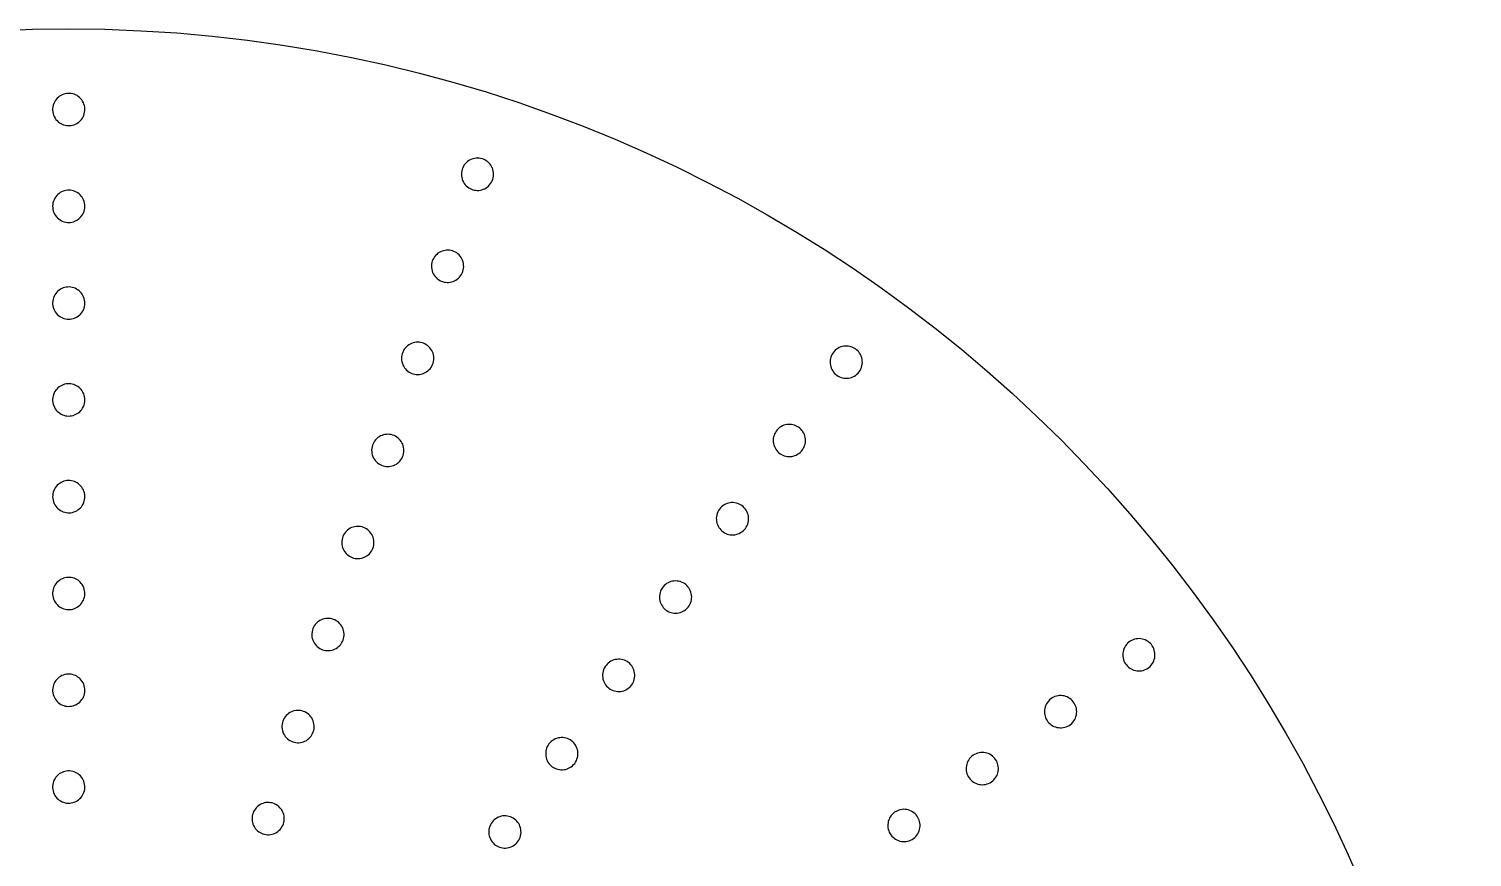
# Model space of a CAD drawing. Header units: millimetres. Extents: x 2952.7 to 2961.4, y 1627.7 to 1636.4.
# Drawn here: x 2956.922 to 2961.396, y 1633.835 to 1636.402 of the extents above; entities that cross this region are included whole.
import ezdxf

# ---------------------------------------------------------------- set-up
doc = ezdxf.new("R2010")
doc.units = ezdxf.units.MM

msp = doc.modelspace()

# ---------------------------------------------------------------- linework, layer by layer
msp.add_circle((2957.0456, 1632.0519, 0.4), 4.35)
for points, knots in [([(2957.091, 1636.1729, 0.4691), (2957.0937, 1636.167, 0.4709), (2957.0953, 1636.1606, 0.4728), (2957.0959, 1636.1472, 0.4768), (2957.0947, 1636.1402, 0.4788), (2957.0899, 1636.1277, 0.4825), (2957.0863, 1636.1221, 0.4842), (2957.0775, 1636.1128, 0.4869), (2957.0723, 1636.1091, 0.488), (2957.0608, 1636.1038, 0.4896), (2957.0547, 1636.1023, 0.49), (2957.0421, 1636.1016, 0.4903), (2957.0357, 1636.1025, 0.49), (2957.0235, 1636.1065, 0.4888), (2957.0178, 1636.1098, 0.4878), (2957.0078, 1636.1185, 0.4853), (2957.0036, 1636.1239, 0.4836), (2956.9976, 1636.1362, 0.48), (2956.9959, 1636.1429, 0.478), (2956.9954, 1636.1567, 0.4739), (2956.9965, 1636.1636, 0.4719), (2957.0015, 1636.1764, 0.4681), (2957.0052, 1636.1822, 0.4664), (2957.0145, 1636.1915, 0.4637), (2957.0197, 1636.1951, 0.4626), (2957.0313, 1636.2002, 0.4611), (2957.0374, 1636.2016, 0.4607), (2957.0501, 1636.2021, 0.4606), (2957.0564, 1636.2011, 0.4608), (2957.0686, 1636.1968, 0.4621), (2957.0742, 1636.1934, 0.4631), (2957.0841, 1636.1845, 0.4657), (2957.0881, 1636.179, 0.4673), (2957.091, 1636.1729, 0.4691)], [-0.322125, -0.322125, -0.322125, -0.322125, -0.3017395, -0.3017395, -0.2801007, -0.2801007, -0.2599377, -0.2599377, -0.2406359, -0.2406359, -0.2217534, -0.2217534, -0.2026325, -0.2026325, -0.1829241, -0.1829241, -0.1620892, -0.1620892, -0.1405279, -0.1405279, -0.1189033, -0.1189033, -0.0979184, -0.0979184, -0.0786438, -0.0786438, -0.0597544, -0.0597544, -0.0406008, -0.0406008, -0.0208521, -0.0208521, 0, 0, 0, 0]), ([(2958.3584, 1635.9712, 0.4656), (2958.3585, 1635.971, 0.4656), (2958.3586, 1635.9709, 0.4656), (2958.3613, 1635.9644, 0.4672), (2958.3626, 1635.9576, 0.469), (2958.3625, 1635.9439, 0.4729), (2958.361, 1635.9371, 0.4749), (2958.3555, 1635.9247, 0.4789), (2958.3516, 1635.9192, 0.4808), (2958.342, 1635.9103, 0.4842), (2958.3365, 1635.9068, 0.4857), (2958.3246, 1635.9023, 0.4881), (2958.3183, 1635.9011, 0.4889), (2958.3057, 1635.9013, 0.4901), (2958.2995, 1635.9025, 0.4903), (2958.2878, 1635.9073, 0.49), (2958.2824, 1635.9109, 0.4895), (2958.273, 1635.9199, 0.4878), (2958.2692, 1635.9254, 0.4866), (2958.2639, 1635.9378, 0.4836), (2958.2626, 1635.9445, 0.4818), (2958.2626, 1635.9582, 0.478), (2958.2641, 1635.9651, 0.4759), (2958.2696, 1635.9775, 0.4719), (2958.2734, 1635.983, 0.47), (2958.283, 1635.992, 0.4666), (2958.2885, 1635.9955, 0.4651), (2958.3004, 1636.0001, 0.4628), (2958.3066, 1636.0013, 0.4619), (2958.3192, 1636.0012, 0.4607), (2958.3254, 1635.9999, 0.4605), (2958.3372, 1635.9952, 0.4608), (2958.3426, 1635.9917, 0.4613), (2958.352, 1635.9827, 0.4629), (2958.3558, 1635.9772, 0.4641), (2958.3584, 1635.9712, 0.4656)], [-0.3219692, -0.3219692, -0.3219692, -0.3219692, -0.3214601, -0.3214601, -0.3003825, -0.3003825, -0.2787183, -0.2787183, -0.2579651, -0.2579651, -0.2381353, -0.2381353, -0.2190598, -0.2190598, -0.2001899, -0.2001899, -0.1809148, -0.1809148, -0.160742, -0.160742, -0.1396498, -0.1396498, -0.1179814, -0.1179814, -0.0972252, -0.0972252, -0.0773856, -0.0773856, -0.058296, -0.058296, -0.0394181, -0.0394181, -0.0201422, -0.0201422, 0, 0, 0, 0]), ([(2957.081, 1635.8872, 0.5517), (2957.0855, 1635.8827, 0.5529), (2957.089, 1635.8775, 0.5544), (2957.0943, 1635.8654, 0.5578), (2957.0956, 1635.8585, 0.5597), (2957.0956, 1635.8448, 0.5635), (2957.0941, 1635.8379, 0.5654), (2957.0887, 1635.8257, 0.5688), (2957.0849, 1635.8203, 0.5703), (2957.0757, 1635.8114, 0.5728), (2957.0703, 1635.8079, 0.5737), (2957.0586, 1635.8032, 0.5751), (2957.0524, 1635.8019, 0.5754), (2957.0396, 1635.8018, 0.5754), (2957.0333, 1635.803, 0.5751), (2957.0212, 1635.8077, 0.5738), (2957.0156, 1635.8114, 0.5728), (2957.006, 1635.8206, 0.5702), (2957.0022, 1635.8262, 0.5687), (2956.9969, 1635.8387, 0.5652), (2956.9955, 1635.8455, 0.5633), (2956.9957, 1635.8593, 0.5594), (2956.9972, 1635.8661, 0.5575), (2957.0028, 1635.8785, 0.5541), (2957.0068, 1635.8841, 0.5525), (2957.0164, 1635.893, 0.5501), (2957.0219, 1635.8963, 0.5491), (2957.0337, 1635.9008, 0.5479), (2957.0399, 1635.902, 0.5476), (2957.0527, 1635.9018, 0.5476), (2957.059, 1635.9005, 0.548), (2957.071, 1635.8955, 0.5494), (2957.0764, 1635.8918, 0.5504), (2957.081, 1635.8872, 0.5517)], [-0.3211808, -0.3211808, -0.3211808, -0.3211808, -0.3018297, -0.3018297, -0.2804129, -0.2804129, -0.2589942, -0.2589942, -0.2390024, -0.2390024, -0.2197464, -0.2197464, -0.200796, -0.200796, -0.1815573, -0.1815573, -0.1615583, -0.1615583, -0.1409227, -0.1409227, -0.1194928, -0.1194928, -0.0980907, -0.0980907, -0.077312, -0.077312, -0.0580826, -0.0580826, -0.0391259, -0.0391259, -0.0198536, -0.0198536, 0, 0, 0, 0]), ([(2958.2587, 1635.6974, 0.5498), (2958.2587, 1635.6974, 0.5498), (2958.2587, 1635.6974, 0.5498), (2958.2629, 1635.6922, 0.5508), (2958.266, 1635.6862, 0.5521), (2958.2698, 1635.6733, 0.5552), (2958.2703, 1635.6664, 0.557), (2958.2686, 1635.6528, 0.5608), (2958.2663, 1635.6461, 0.5627), (2958.2594, 1635.6346, 0.5664), (2958.2549, 1635.6296, 0.5681), (2958.2445, 1635.6219, 0.571), (2958.2386, 1635.6191, 0.5723), (2958.2263, 1635.6159, 0.5742), (2958.22, 1635.6155, 0.5748), (2958.2074, 1635.6171, 0.5755), (2958.2014, 1635.619, 0.5755), (2958.1901, 1635.6252, 0.5748), (2958.1851, 1635.6294, 0.5742), (2958.1769, 1635.6395, 0.5722), (2958.1737, 1635.6455, 0.5709), (2958.17, 1635.6585, 0.5677), (2958.1694, 1635.6654, 0.566), (2958.1711, 1635.679, 0.5622), (2958.1734, 1635.6856, 0.5603), (2958.1804, 1635.6972, 0.5566), (2958.1848, 1635.7022, 0.5549), (2958.1953, 1635.7099, 0.552), (2958.2011, 1635.7127, 0.5507), (2958.2134, 1635.7159, 0.5488), (2958.2198, 1635.7163, 0.5482), (2958.2323, 1635.7147, 0.5475), (2958.2384, 1635.7128, 0.5475), (2958.2496, 1635.7066, 0.5482), (2958.2546, 1635.7024, 0.5489), (2958.2587, 1635.6974, 0.5498)], [-0.3210583, -0.3210583, -0.3210583, -0.3210583, -0.3210233, -0.3210233, -0.300652, -0.300652, -0.279494, -0.279494, -0.2579798, -0.2579798, -0.2375929, -0.2375929, -0.2180289, -0.2180289, -0.1990171, -0.1990171, -0.1800074, -0.1800074, -0.1605308, -0.1605308, -0.1401389, -0.1401389, -0.1189636, -0.1189636, -0.09745, -0.09745, -0.0770648, -0.0770648, -0.0574978, -0.0574978, -0.0384788, -0.0384788, -0.0194639, -0.0194639, 0, 0, 0, 0]), ([(2957.0741, 1635.593, 0.6315), (2957.0792, 1635.5895, 0.6324), (2957.0835, 1635.5851, 0.6335), (2957.0908, 1635.5744, 0.6363), (2957.0934, 1635.568, 0.6379), (2957.096, 1635.5546, 0.6414), (2957.0959, 1635.5476, 0.6432), (2957.0929, 1635.5343, 0.6467), (2957.0901, 1635.528, 0.6483), (2957.0823, 1635.5173, 0.6511), (2957.0775, 1635.5129, 0.6522), (2957.0667, 1635.5061, 0.6539), (2957.0608, 1635.5038, 0.6545), (2957.0482, 1635.5015, 0.6551), (2957.0418, 1635.5016, 0.6551), (2957.0292, 1635.5042, 0.6544), (2957.0231, 1635.5067, 0.6538), (2957.0122, 1635.5141, 0.6519), (2957.0075, 1635.5188, 0.6507), (2957.0001, 1635.5301, 0.6477), (2956.9976, 1635.5365, 0.6461), (2956.9952, 1635.55, 0.6426), (2956.9954, 1635.5569, 0.6408), (2956.9986, 1635.5702, 0.6373), (2957.0015, 1635.5765, 0.6357), (2957.0095, 1635.587, 0.633), (2957.0143, 1635.5914, 0.6319), (2957.0252, 1635.598, 0.6302), (2957.0312, 1635.6002, 0.6296), (2957.0438, 1635.6022, 0.6291), (2957.0502, 1635.6021, 0.6291), (2957.0628, 1635.5993, 0.6298), (2957.0688, 1635.5967, 0.6305), (2957.0741, 1635.593, 0.6315)], [-0.3203158, -0.3203158, -0.3203158, -0.3203158, -0.3016884, -0.3016884, -0.2806547, -0.2806547, -0.2593468, -0.2593468, -0.2383398, -0.2383398, -0.2187778, -0.2187778, -0.199683, -0.199683, -0.1805726, -0.1805726, -0.1609528, -0.1609528, -0.1407368, -0.1407368, -0.119671, -0.119671, -0.0983661, -0.0983661, -0.0773955, -0.0773955, -0.0578569, -0.0578569, -0.0387676, -0.0387676, -0.0196436, -0.0196436, 0, 0, 0, 0]), ([(2958.1616, 1635.4168, 0.6304), (2958.1664, 1635.4123, 0.6312), (2958.1702, 1635.4069, 0.6322), (2958.1756, 1635.3948, 0.6347), (2958.1771, 1635.3881, 0.6363), (2958.1773, 1635.3744, 0.6396), (2958.176, 1635.3676, 0.6414), (2958.1707, 1635.3552, 0.6449), (2958.167, 1635.3496, 0.6465), (2958.1576, 1635.3404, 0.6496), (2958.1522, 1635.3368, 0.6509), (2958.1403, 1635.3319, 0.653), (2958.134, 1635.3306, 0.6539), (2958.1213, 1635.3305, 0.6549), (2958.115, 1635.3317, 0.6551), (2958.1031, 1635.3363, 0.6549), (2958.0976, 1635.3398, 0.6545), (2958.0881, 1635.3487, 0.6531), (2958.0842, 1635.3542, 0.652), (2958.0787, 1635.3664, 0.6495), (2958.0773, 1635.3731, 0.6479), (2958.0771, 1635.3867, 0.6446), (2958.0784, 1635.3936, 0.6428), (2958.0836, 1635.406, 0.6393), (2958.0874, 1635.4116, 0.6376), (2958.0968, 1635.4208, 0.6346), (2958.1022, 1635.4244, 0.6333), (2958.1141, 1635.4292, 0.6312), (2958.1204, 1635.4305, 0.6303), (2958.1331, 1635.4306, 0.6293), (2958.1394, 1635.4295, 0.6291), (2958.1514, 1635.4248, 0.6293), (2958.1569, 1635.4213, 0.6297), (2958.1616, 1635.4168, 0.6304)], [-0.3202443, -0.3202443, -0.3202443, -0.3202443, -0.3003906, -0.3003906, -0.2795952, -0.2795952, -0.2583185, -0.2583185, -0.2377953, -0.2377953, -0.2179789, -0.2179789, -0.1987658, -0.1987658, -0.1797376, -0.1797376, -0.1603535, -0.1603535, -0.1402544, -0.1402544, -0.1194427, -0.1194427, -0.0981608, -0.0981608, -0.0776386, -0.0776386, -0.0578221, -0.0578221, -0.0386059, -0.0386059, -0.0195738, -0.0195738, 0, 0, 0, 0]), ([(2959.5017, 1635.3881, 0.4627), (2959.5018, 1635.3877, 0.4628), (2959.502, 1635.3873, 0.4629), (2959.5046, 1635.3806, 0.464), (2959.5057, 1635.374, 0.4654), (2959.5053, 1635.3606, 0.4687), (2959.5037, 1635.3539, 0.4706), (2959.498, 1635.3416, 0.4745), (2959.4939, 1635.3361, 0.4765), (2959.4839, 1635.3272, 0.4804), (2959.4782, 1635.3238, 0.4822), (2959.4659, 1635.3195, 0.4854), (2959.4595, 1635.3186, 0.4867), (2959.4469, 1635.3192, 0.4888), (2959.4407, 1635.3207, 0.4895), (2959.4292, 1635.3259, 0.4902), (2959.4239, 1635.3296, 0.4903), (2959.4151, 1635.3388, 0.4896), (2959.4115, 1635.3442, 0.4889), (2959.4067, 1635.3564, 0.4869), (2959.4054, 1635.363, 0.4855), (2959.4056, 1635.3764, 0.4822), (2959.4071, 1635.3831, 0.4804), (2959.4127, 1635.3955, 0.4764), (2959.4167, 1635.4011, 0.4744), (2959.4266, 1635.4101, 0.4705), (2959.4323, 1635.4136, 0.4687), (2959.4445, 1635.418, 0.4655), (2959.4509, 1635.419, 0.4642), (2959.4636, 1635.4186, 0.4621), (2959.4698, 1635.4172, 0.4613), (2959.4814, 1635.4121, 0.4605), (2959.4866, 1635.4085, 0.4605), (2959.4956, 1635.3994, 0.4611), (2959.4992, 1635.394, 0.4618), (2959.5017, 1635.3881, 0.4627)], [-0.3217993, -0.3217993, -0.3217993, -0.3217993, -0.3204443, -0.3204443, -0.3000596, -0.3000596, -0.2789744, -0.2789744, -0.2577532, -0.2577532, -0.2372423, -0.2372423, -0.2176634, -0.2176634, -0.1987225, -0.1987225, -0.1796179, -0.1796179, -0.1602494, -0.1602494, -0.1398751, -0.1398751, -0.1187934, -0.1187934, -0.0975614, -0.0975614, -0.0770267, -0.0770267, -0.057418, -0.057418, -0.0384553, -0.0384553, -0.019341, -0.019341, 0, 0, 0, 0]), ([(2957.0701, 1635.2955, 0.7063), (2957.0755, 1635.2925, 0.707), (2957.0802, 1635.2885, 0.708), (2957.0885, 1635.2785, 0.7104), (2957.0917, 1635.2725, 0.7118), (2957.0955, 1635.2594, 0.7149), (2957.0961, 1635.2525, 0.7166), (2957.0944, 1635.2389, 0.7198), (2957.0922, 1635.2324, 0.7213), (2957.0854, 1635.221, 0.7241), (2957.0811, 1635.2161, 0.7252), (2957.0709, 1635.2083, 0.7271), (2957.0651, 1635.2054, 0.7278), (2957.0528, 1635.202, 0.7286), (2957.0464, 1635.2015, 0.7287), (2957.0336, 1635.2029, 0.7284), (2957.0274, 1635.2049, 0.7279), (2957.0159, 1635.2111, 0.7264), (2957.0108, 1635.2154, 0.7254), (2957.0024, 1635.2258, 0.7229), (2956.9993, 1635.2319, 0.7215), (2956.9956, 1635.245, 0.7183), (2956.9951, 1635.252, 0.7167), (2956.997, 1635.2655, 0.7135), (2956.9993, 1635.272, 0.7119), (2957.0062, 1635.2833, 0.7092), (2957.0106, 1635.2882, 0.7081), (2957.0209, 1635.2958, 0.7062), (2957.0267, 1635.2986, 0.7056), (2957.0391, 1635.3019, 0.7048), (2957.0455, 1635.3023, 0.7047), (2957.0582, 1635.3007, 0.7051), (2957.0645, 1635.2986, 0.7056), (2957.0701, 1635.2955, 0.7063)], [-0.3195061, -0.3195061, -0.3195061, -0.3195061, -0.300838, -0.300838, -0.280069, -0.280069, -0.2589699, -0.2589699, -0.2380132, -0.2380132, -0.2183004, -0.2183004, -0.1990626, -0.1990626, -0.1799201, -0.1799201, -0.1604329, -0.1604329, -0.1404117, -0.1404117, -0.1196146, -0.1196146, -0.0985109, -0.0985109, -0.0775765, -0.0775765, -0.0578823, -0.0578823, -0.0386524, -0.0386524, -0.0195036, -0.0195036, 0, 0, 0, 0]), ([(2959.3211, 1635.1535, 0.5485), (2959.3211, 1635.1534, 0.5485), (2959.3212, 1635.1533, 0.5485), (2959.3248, 1635.1477, 0.5492), (2959.3272, 1635.1416, 0.5502), (2959.3296, 1635.1285, 0.5527), (2959.3294, 1635.1216, 0.5543), (2959.3265, 1635.1084, 0.5577), (2959.3236, 1635.1022, 0.5596), (2959.3157, 1635.0913, 0.5634), (2959.3107, 1635.0867, 0.5652), (2959.2993, 1635.0799, 0.5686), (2959.2932, 1635.0777, 0.5701), (2959.2805, 1635.0758, 0.5726), (2959.2741, 1635.076, 0.5736), (2959.2618, 1635.0789, 0.575), (2959.256, 1635.0814, 0.5754), (2959.2454, 1635.0887, 0.5754), (2959.2409, 1635.0934, 0.5751), (2959.2338, 1635.1043, 0.5738), (2959.2313, 1635.1104, 0.5729), (2959.2288, 1635.1235, 0.5703), (2959.2289, 1635.1303, 0.5688), (2959.2318, 1635.1436, 0.5653), (2959.2347, 1635.1499, 0.5634), (2959.2425, 1635.1608, 0.5597), (2959.2475, 1635.1654, 0.5578), (2959.2588, 1635.1722, 0.5545), (2959.265, 1635.1745, 0.5529), (2959.2777, 1635.1765, 0.5504), (2959.284, 1635.1763, 0.5494), (2959.2965, 1635.1735, 0.548), (2959.3024, 1635.1709, 0.5476), (2959.313, 1635.1635, 0.5476), (2959.3176, 1635.1589, 0.5479), (2959.3211, 1635.1535, 0.5485)], [-0.3209835, -0.3209835, -0.3209835, -0.3209835, -0.3207457, -0.3207457, -0.3008386, -0.3008386, -0.2800921, -0.2800921, -0.2589548, -0.2589548, -0.2381633, -0.2381633, -0.2181591, -0.2181591, -0.1989084, -0.1989084, -0.1799839, -0.1799839, -0.1605747, -0.1605747, -0.1406607, -0.1406607, -0.1199052, -0.1199052, -0.0987654, -0.0987654, -0.0779674, -0.0779674, -0.0579512, -0.0579512, -0.0386867, -0.0386867, -0.0194, -0.0194, 0, 0, 0, 0]), ([(2958.0664, 1635.1337, 0.7056), (2958.0714, 1635.1296, 0.7062), (2958.0755, 1635.1245, 0.707), (2958.0817, 1635.1129, 0.7092), (2958.0837, 1635.1064, 0.7105), (2958.0849, 1635.0929, 0.7135), (2958.0841, 1635.086, 0.7151), (2958.0798, 1635.0732, 0.7183), (2958.0765, 1635.0674, 0.7199), (2958.0678, 1635.0575, 0.7228), (2958.0626, 1635.0534, 0.7241), (2958.0511, 1635.0477, 0.7263), (2958.0449, 1635.0459, 0.7271), (2958.0322, 1635.0449, 0.7283), (2958.0258, 1635.0456, 0.7286), (2958.0135, 1635.0494, 0.7286), (2958.0078, 1635.0525, 0.7284), (2957.9977, 1635.0608, 0.7272), (2957.9934, 1635.0659, 0.7264), (2957.9872, 1635.0777, 0.7241), (2957.9852, 1635.0843, 0.7228), (2957.9841, 1635.0978, 0.7198), (2957.9849, 1635.1046, 0.7182), (2957.9892, 1635.1174, 0.715), (2957.9925, 1635.1233, 0.7134), (2958.0012, 1635.1331, 0.7106), (2958.0064, 1635.1372, 0.7093), (2958.018, 1635.1429, 0.7071), (2958.0242, 1635.1446, 0.7063), (2958.0369, 1635.1456, 0.7051), (2958.0433, 1635.1449, 0.7048), (2958.0556, 1635.141, 0.7048), (2958.0614, 1635.1379, 0.7051), (2958.0664, 1635.1337, 0.7056)], [-0.3194625, -0.3194625, -0.3194625, -0.3194625, -0.2999569, -0.2999569, -0.2793881, -0.2793881, -0.2583472, -0.2583472, -0.2378625, -0.2378625, -0.2179549, -0.2179549, -0.1986047, -0.1986047, -0.1794925, -0.1794925, -0.1600825, -0.1600825, -0.1400928, -0.1400928, -0.1195058, -0.1195058, -0.0984572, -0.0984572, -0.0779748, -0.0779748, -0.0580705, -0.0580705, -0.0387209, -0.0387209, -0.0196061, -0.0196061, 0, 0, 0, 0]), ([(2957.0679, 1634.9967, 0.7753), (2957.0734, 1634.9939, 0.7759), (2957.0783, 1634.9902, 0.7767), (2957.0871, 1634.9807, 0.7788), (2957.0905, 1634.9748, 0.78), (2957.095, 1634.962, 0.7828), (2957.096, 1634.9552, 0.7843), (2957.095, 1634.9416, 0.7872), (2957.0932, 1634.935, 0.7887), (2957.0871, 1634.9232, 0.7913), (2957.083, 1634.918, 0.7924), (2957.0732, 1634.9097, 0.7942), (2957.0675, 1634.9065, 0.7949), (2957.0554, 1634.9024, 0.7958), (2957.049, 1634.9016, 0.7959), (2957.0361, 1634.9024, 0.7958), (2957.0298, 1634.904, 0.7954), (2957.018, 1634.9097, 0.7942), (2957.0127, 1634.9137, 0.7933), (2957.0038, 1634.9236, 0.7912), (2957.0004, 1634.9295, 0.7899), (2956.9961, 1634.9424, 0.7871), (2956.9952, 1634.9492, 0.7856), (2956.9964, 1634.9628, 0.7827), (2956.9983, 1634.9694, 0.7812), (2957.0045, 1634.9811, 0.7787), (2957.0087, 1634.9862, 0.7776), (2957.0186, 1634.9944, 0.7758), (2957.0243, 1634.9976, 0.7751), (2957.0365, 1635.0015, 0.7743), (2957.0429, 1635.0022, 0.7741), (2957.0558, 1635.0013, 0.7743), (2957.0621, 1634.9995, 0.7747), (2957.0679, 1634.9967, 0.7753)], [-0.318761, -0.318761, -0.318761, -0.318761, -0.3001687, -0.3001687, -0.2795811, -0.2795811, -0.2586825, -0.2586825, -0.2378469, -0.2378469, -0.2180761, -0.2180761, -0.1987326, -0.1987326, -0.1795192, -0.1795192, -0.1600631, -0.1600631, -0.1401143, -0.1401143, -0.1195011, -0.1195011, -0.0985953, -0.0985953, -0.0777761, -0.0777761, -0.0580212, -0.0580212, -0.0386859, -0.0386859, -0.0194689, -0.0194689, 0, 0, 0, 0]), ([(2959.1424, 1634.914, 0.6296), (2959.1425, 1634.914, 0.6296), (2959.1425, 1634.9139, 0.6296), (2959.1465, 1634.9087, 0.6301), (2959.1494, 1634.9028, 0.6309), (2959.1529, 1634.8901, 0.6331), (2959.1533, 1634.8834, 0.6344), (2959.1515, 1634.87, 0.6375), (2959.1492, 1634.8635, 0.6392), (2959.1423, 1634.852, 0.6426), (2959.1377, 1634.847, 0.6444), (2959.127, 1634.8392, 0.6476), (2959.121, 1634.8364, 0.6491), (2959.1085, 1634.8333, 0.6517), (2959.102, 1634.833, 0.6527), (2959.0894, 1634.8349, 0.6543), (2959.0834, 1634.8369, 0.6548), (2959.0723, 1634.8433, 0.6551), (2959.0674, 1634.8476, 0.655), (2959.0594, 1634.8579, 0.654), (2959.0565, 1634.8637, 0.6532), (2959.0529, 1634.8765, 0.6511), (2959.0524, 1634.8832, 0.6498), (2959.0541, 1634.8966, 0.6467), (2959.0564, 1634.9031, 0.645), (2959.0632, 1634.9147, 0.6415), (2959.0678, 1634.9197, 0.6398), (2959.0784, 1634.9276, 0.6365), (2959.0844, 1634.9304, 0.635), (2959.097, 1634.9335, 0.6325), (2959.1034, 1634.9338, 0.6314), (2959.1162, 1634.9321, 0.6299), (2959.1223, 1634.9299, 0.6294), (2959.1335, 1634.9235, 0.629), (2959.1385, 1634.9191, 0.6292), (2959.1424, 1634.914, 0.6296)], [-0.3201967, -0.3201967, -0.3201967, -0.3201967, -0.3199899, -0.3199899, -0.3004014, -0.3004014, -0.2799152, -0.2799152, -0.2589917, -0.2589917, -0.2382413, -0.2382413, -0.2181223, -0.2181223, -0.1987019, -0.1987019, -0.1796688, -0.1796688, -0.1602115, -0.1602115, -0.1406162, -0.1406162, -0.120124, -0.120124, -0.0991986, -0.0991986, -0.0784413, -0.0784413, -0.0583114, -0.0583114, -0.0388793, -0.0388793, -0.0194455, -0.0194455, 0, 0, 0, 0]), ([(2957.9723, 1634.8495, 0.7748), (2957.9774, 1634.8456, 0.7753), (2957.9817, 1634.8407, 0.776), (2957.9883, 1634.8293, 0.7779), (2957.9905, 1634.8229, 0.7791), (2957.9922, 1634.8095, 0.7817), (2957.9917, 1634.8026, 0.7832), (2957.988, 1634.7897, 0.7861), (2957.9849, 1634.7838, 0.7875), (2957.9766, 1634.7735, 0.7902), (2957.9716, 1634.7693, 0.7914), (2957.9602, 1634.763, 0.7935), (2957.954, 1634.761, 0.7943), (2957.9413, 1634.7595, 0.7955), (2957.9349, 1634.76, 0.7958), (2957.9224, 1634.7634, 0.7959), (2957.9166, 1634.7663, 0.7957), (2957.9061, 1634.7742, 0.7948), (2957.9017, 1634.7793, 0.794), (2957.8951, 1634.7908, 0.7921), (2957.8929, 1634.7972, 0.7909), (2957.8913, 1634.8107, 0.7882), (2957.8919, 1634.8175, 0.7868), (2957.8957, 1634.8304, 0.7839), (2957.8988, 1634.8364, 0.7824), (2957.9071, 1634.8466, 0.7798), (2957.9122, 1634.8508, 0.7786), (2957.9236, 1634.857, 0.7765), (2957.9298, 1634.8589, 0.7757), (2957.9425, 1634.8603, 0.7746), (2957.9489, 1634.8598, 0.7742), (2957.9614, 1634.8564, 0.7741), (2957.9672, 1634.8535, 0.7743), (2957.9723, 1634.8495, 0.7748)], [-0.3187321, -0.3187321, -0.3187321, -0.3187321, -0.2993272, -0.2993272, -0.2788995, -0.2788995, -0.2580572, -0.2580572, -0.2376768, -0.2376768, -0.2177614, -0.2177614, -0.1983268, -0.1983268, -0.1791252, -0.1791252, -0.1596539, -0.1596539, -0.1396932, -0.1396932, -0.1192462, -0.1192462, -0.0983949, -0.0983949, -0.0780177, -0.0780177, -0.058108, -0.058108, -0.0386768, -0.0386768, -0.0194741, -0.0194741, 0, 0, 0, 0]), ([(2957.0668, 1634.6972, 0.838), (2957.0722, 1634.6947, 0.8385), (2957.0771, 1634.6912, 0.8392), (2957.086, 1634.6822, 0.841), (2957.0897, 1634.6765, 0.8421), (2957.0946, 1634.6639, 0.8445), (2957.0958, 1634.6571, 0.8459), (2957.0954, 1634.6436, 0.8485), (2957.0938, 1634.6369, 0.8498), (2957.0882, 1634.6249, 0.8522), (2957.0843, 1634.6195, 0.8532), (2957.0748, 1634.6108, 0.8549), (2957.0692, 1634.6073, 0.8556), (2957.0572, 1634.6028, 0.8565), (2957.0508, 1634.6017, 0.8567), (2957.0379, 1634.6021, 0.8566), (2957.0315, 1634.6035, 0.8563), (2957.0195, 1634.6087, 0.8553), (2957.0141, 1634.6125, 0.8546), (2957.0049, 1634.6221, 0.8527), (2957.0012, 1634.6279, 0.8516), (2956.9965, 1634.6405, 0.8491), (2956.9954, 1634.6473, 0.8478), (2956.996, 1634.6608, 0.8451), (2956.9976, 1634.6675, 0.8438), (2957.0035, 1634.6796, 0.8415), (2957.0076, 1634.685, 0.8404), (2957.0175, 1634.6937, 0.8387), (2957.0231, 1634.697, 0.8381), (2957.0352, 1634.7012, 0.8373), (2957.0417, 1634.7021, 0.8371), (2957.0546, 1634.7015, 0.8372), (2957.0609, 1634.6999, 0.8375), (2957.0668, 1634.6972, 0.838)], [-0.31808, -0.31808, -0.31808, -0.31808, -0.3001281, -0.3001281, -0.2796777, -0.2796777, -0.2589597, -0.2589597, -0.2382613, -0.2382613, -0.2184715, -0.2184715, -0.1990458, -0.1990458, -0.1797556, -0.1797556, -0.1602955, -0.1602955, -0.1404469, -0.1404469, -0.1199755, -0.1199755, -0.0992505, -0.0992505, -0.0785636, -0.0785636, -0.0581825, -0.0581825, -0.038772, -0.038772, -0.0194792, -0.0194792, 0, 0, 0, 0]), ([(2958.9648, 1634.6729, 0.7051), (2958.9689, 1634.668, 0.7055), (2958.972, 1634.6624, 0.7061), (2958.9761, 1634.6501, 0.7079), (2958.9769, 1634.6434, 0.7091), (2958.9759, 1634.63, 0.7118), (2958.9739, 1634.6234, 0.7134), (2958.9676, 1634.6115, 0.7166), (2958.9634, 1634.6063, 0.7182), (2958.9531, 1634.5979, 0.7212), (2958.9472, 1634.5947, 0.7226), (2958.9348, 1634.591, 0.7251), (2958.9283, 1634.5903, 0.7261), (2958.9156, 1634.5915, 0.7277), (2958.9094, 1634.5933, 0.7282), (2958.898, 1634.5992, 0.7287), (2958.8928, 1634.6032, 0.7286), (2958.8843, 1634.6132, 0.7279), (2958.8811, 1634.6189, 0.7272), (2958.8769, 1634.6315, 0.7254), (2958.8762, 1634.6381, 0.7242), (2958.8772, 1634.6515, 0.7215), (2958.8792, 1634.6581, 0.72), (2958.8855, 1634.67, 0.7168), (2958.8898, 1634.6753, 0.7152), (2958.9, 1634.6836, 0.7121), (2958.9059, 1634.6868, 0.7107), (2958.9184, 1634.6905, 0.7082), (2958.9248, 1634.6911, 0.7072), (2958.9377, 1634.6899, 0.7056), (2958.944, 1634.688, 0.7051), (2958.9555, 1634.682, 0.7047), (2958.9606, 1634.6779, 0.7047), (2958.9648, 1634.6729, 0.7051)], [-0.3194379, -0.3194379, -0.3194379, -0.3194379, -0.3001997, -0.3001997, -0.280078, -0.280078, -0.2591552, -0.2591552, -0.2385224, -0.2385224, -0.2183901, -0.2183901, -0.1988682, -0.1988682, -0.1797278, -0.1797278, -0.1601883, -0.1601883, -0.1404207, -0.1404207, -0.1202821, -0.1202821, -0.0993487, -0.0993487, -0.0787154, -0.0787154, -0.0585847, -0.0585847, -0.0390629, -0.0390629, -0.0195258, -0.0195258, 0, 0, 0, 0]), ([(2957.879, 1634.5647, 0.8376), (2957.8841, 1634.5608, 0.838), (2957.8885, 1634.5561, 0.8387), (2957.8953, 1634.5449, 0.8403), (2957.8976, 1634.5385, 0.8414), (2957.8995, 1634.5252, 0.8437), (2957.8991, 1634.5183, 0.845), (2957.8957, 1634.5054, 0.8477), (2957.8927, 1634.4994, 0.849), (2957.8847, 1634.4889, 0.8514), (2957.8797, 1634.4846, 0.8525), (2957.8685, 1634.4781, 0.8544), (2957.8623, 1634.476, 0.8551), (2957.8495, 1634.4742, 0.8562), (2957.8431, 1634.4746, 0.8566), (2957.8306, 1634.4777, 0.8567), (2957.8247, 1634.4805, 0.8566), (2957.8141, 1634.4882, 0.8558), (2957.8096, 1634.4932, 0.8551), (2957.8027, 1634.5046, 0.8534), (2957.8005, 1634.511, 0.8524), (2957.7986, 1634.5243, 0.85), (2957.799, 1634.5312, 0.8487), (2957.8025, 1634.5441, 0.8461), (2957.8055, 1634.5501, 0.8448), (2957.8136, 1634.5605, 0.8424), (2957.8186, 1634.5648, 0.8413), (2957.8299, 1634.5713, 0.8394), (2957.8361, 1634.5733, 0.8386), (2957.8488, 1634.575, 0.8375), (2957.8553, 1634.5746, 0.8372), (2957.8678, 1634.5714, 0.8371), (2957.8738, 1634.5686, 0.8372), (2957.879, 1634.5647, 0.8376)], [-0.3180564, -0.3180564, -0.3180564, -0.3180564, -0.2987474, -0.2987474, -0.278418, -0.278418, -0.2577463, -0.2577463, -0.2374892, -0.2374892, -0.2176015, -0.2176015, -0.1981116, -0.1981116, -0.1788266, -0.1788266, -0.1594407, -0.1594407, -0.1394795, -0.1394795, -0.1191346, -0.1191346, -0.0984552, -0.0984552, -0.0781993, -0.0781993, -0.0583151, -0.0583151, -0.0388276, -0.0388276, -0.0195421, -0.0195421, 0, 0, 0, 0]), ([(2960.4088, 1634.4809, 0.461), (2960.4112, 1634.475, 0.4615), (2960.4125, 1634.4687, 0.4622), (2960.4127, 1634.4556, 0.4645), (2960.4114, 1634.4489, 0.4659), (2960.4062, 1634.4364, 0.4693), (2960.4023, 1634.4307, 0.4713), (2960.3926, 1634.4212, 0.4752), (2960.3868, 1634.4175, 0.4773), (2960.3744, 1634.4128, 0.4811), (2960.3678, 1634.4116, 0.4828), (2960.3549, 1634.412, 0.4859), (2960.3486, 1634.4134, 0.4871), (2960.3369, 1634.4185, 0.4891), (2960.3315, 1634.4221, 0.4897), (2960.3225, 1634.4313, 0.4903), (2960.3189, 1634.4366, 0.4902), (2960.3139, 1634.4486, 0.4893), (2960.3126, 1634.455, 0.4885), (2960.3125, 1634.4682, 0.4862), (2960.3139, 1634.4748, 0.4848), (2960.319, 1634.4873, 0.4813), (2960.323, 1634.493, 0.4794), (2960.3327, 1634.5025, 0.4754), (2960.3385, 1634.5061, 0.4734), (2960.351, 1634.5109, 0.4696), (2960.3575, 1634.512, 0.4678), (2960.3705, 1634.5116, 0.4648), (2960.3767, 1634.5102, 0.4636), (2960.3885, 1634.5051, 0.4617), (2960.3938, 1634.5014, 0.461), (2960.4028, 1634.4922, 0.4605), (2960.4064, 1634.4868, 0.4606), (2960.4088, 1634.4809, 0.461)], [-0.321689, -0.321689, -0.321689, -0.321689, -0.3024044, -0.3024044, -0.2819078, -0.2819078, -0.2606294, -0.2606294, -0.239477, -0.239477, -0.2190971, -0.2190971, -0.1996377, -0.1996377, -0.1802682, -0.1802682, -0.1610219, -0.1610219, -0.1413952, -0.1413952, -0.1208633, -0.1208633, -0.0995755, -0.0995755, -0.0784326, -0.0784326, -0.0580672, -0.0580672, -0.0386121, -0.0386121, -0.0192437, -0.0192437, 0, 0, 0, 0]), ([(2958.7878, 1634.431, 0.7744), (2958.7919, 1634.4263, 0.7747), (2958.7951, 1634.4208, 0.7753), (2958.7995, 1634.4086, 0.7769), (2958.8005, 1634.4019, 0.7779), (2958.7997, 1634.3885, 0.7804), (2958.798, 1634.3819, 0.7818), (2958.792, 1634.3698, 0.7846), (2958.7879, 1634.3645, 0.7861), (2958.7778, 1634.3559, 0.7889), (2958.7721, 1634.3526, 0.7902), (2958.7597, 1634.3485, 0.7925), (2958.7532, 1634.3477, 0.7935), (2958.7404, 1634.3486, 0.795), (2958.7342, 1634.3502, 0.7955), (2958.7225, 1634.3559, 0.796), (2958.7173, 1634.3598, 0.7959), (2958.7085, 1634.3696, 0.7953), (2958.7052, 1634.3754, 0.7948), (2958.7008, 1634.3879, 0.7931), (2958.6999, 1634.3945, 0.7921), (2958.7007, 1634.408, 0.7896), (2958.7025, 1634.4146, 0.7882), (2958.7086, 1634.4266, 0.7853), (2958.7128, 1634.4319, 0.7838), (2958.7229, 1634.4404, 0.7811), (2958.7287, 1634.4437, 0.7797), (2958.7411, 1634.4476, 0.7775), (2958.7476, 1634.4484, 0.7765), (2958.7604, 1634.4474, 0.7751), (2958.7666, 1634.4457, 0.7746), (2958.7782, 1634.44, 0.7741), (2958.7834, 1634.4359, 0.7741), (2958.7878, 1634.431, 0.7744)], [-0.3187147, -0.3187147, -0.3187147, -0.3187147, -0.2997361, -0.2997361, -0.2795029, -0.2795029, -0.2587588, -0.2587588, -0.2382759, -0.2382759, -0.2181929, -0.2181929, -0.1986235, -0.1986235, -0.1793923, -0.1793923, -0.1597642, -0.1597642, -0.1399749, -0.1399749, -0.1197181, -0.1197181, -0.0989573, -0.0989573, -0.0784772, -0.0784772, -0.0584035, -0.0584035, -0.0388424, -0.0388424, -0.0196131, -0.0196131, 0, 0, 0, 0]), ([(2957.0665, 1634.3973, 0.8943), (2957.072, 1634.3948, 0.8947), (2957.0769, 1634.3914, 0.8953), (2957.0858, 1634.3824, 0.8969), (2957.0895, 1634.3767, 0.8979), (2957.0945, 1634.3642, 0.9), (2957.0958, 1634.3575, 0.9012), (2957.0954, 1634.344, 0.9035), (2957.0939, 1634.3373, 0.9047), (2957.0884, 1634.3252, 0.9068), (2957.0846, 1634.3199, 0.9077), (2957.0751, 1634.311, 0.9093), (2957.0696, 1634.3075, 0.9099), (2957.0575, 1634.3029, 0.9107), (2957.0511, 1634.3018, 0.9109), (2957.0381, 1634.302, 0.9108), (2957.0317, 1634.3034, 0.9106), (2957.0197, 1634.3086, 0.9097), (2957.0143, 1634.3124, 0.909), (2957.005, 1634.3219, 0.9074), (2957.0014, 1634.3276, 0.9064), (2956.9965, 1634.3402, 0.9042), (2956.9954, 1634.3469, 0.903), (2956.9959, 1634.3604, 0.9007), (2956.9975, 1634.3671, 0.8995), (2957.0032, 1634.3792, 0.8974), (2957.0073, 1634.3847, 0.8965), (2957.0171, 1634.3935, 0.895), (2957.0227, 1634.3968, 0.8944), (2957.0349, 1634.4011, 0.8937), (2957.0413, 1634.4021, 0.8935), (2957.0543, 1634.4015, 0.8936), (2957.0606, 1634.4, 0.8938), (2957.0665, 1634.3973, 0.8943)], [-0.3174592, -0.3174592, -0.3174592, -0.3174592, -0.2995155, -0.2995155, -0.2791576, -0.2791576, -0.2585951, -0.2585951, -0.2380432, -0.2380432, -0.2182755, -0.2182755, -0.198798, -0.198798, -0.1794331, -0.1794331, -0.1599389, -0.1599389, -0.1401415, -0.1401415, -0.1197672, -0.1197672, -0.0991993, -0.0991993, -0.0786558, -0.0786558, -0.0583401, -0.0583401, -0.0388745, -0.0388745, -0.0195082, -0.0195082, 0, 0, 0, 0]), ([(2960.1644, 1634.3082, 0.5478), (2960.1673, 1634.3026, 0.548), (2960.169, 1634.2965, 0.5486), (2960.1703, 1634.2836, 0.5505), (2960.1696, 1634.277, 0.5517), (2960.1656, 1634.2641, 0.5547), (2960.1623, 1634.2581, 0.5564), (2960.1535, 1634.2478, 0.5601), (2960.1481, 1634.2436, 0.562), (2960.1361, 1634.2377, 0.5657), (2960.1296, 1634.236, 0.5674), (2960.1166, 1634.2352, 0.5705), (2960.1102, 1634.236, 0.5718), (2960.0979, 1634.2401, 0.5739), (2960.0922, 1634.2433, 0.5746), (2960.0824, 1634.2517, 0.5754), (2960.0784, 1634.2568, 0.5755), (2960.0725, 1634.2683, 0.575), (2960.0707, 1634.2745, 0.5744), (2960.0695, 1634.2875, 0.5725), (2960.0702, 1634.2942, 0.5712), (2960.0742, 1634.307, 0.5682), (2960.0776, 1634.313, 0.5665), (2960.0865, 1634.3233, 0.5628), (2960.0919, 1634.3274, 0.5609), (2960.1039, 1634.3333, 0.5572), (2960.1104, 1634.335, 0.5555), (2960.1234, 1634.3357, 0.5525), (2960.1298, 1634.3349, 0.5512), (2960.142, 1634.3307, 0.5491), (2960.1477, 1634.3275, 0.5484), (2960.1575, 1634.319, 0.5475), (2960.1615, 1634.3139, 0.5475), (2960.1644, 1634.3082, 0.5478)], [-0.3209359, -0.3209359, -0.3209359, -0.3209359, -0.3020008, -0.3020008, -0.2817597, -0.2817597, -0.2607412, -0.2607412, -0.2396759, -0.2396759, -0.219198, -0.219198, -0.1995518, -0.1995518, -0.1800021, -0.1800021, -0.1606703, -0.1606703, -0.141332, -0.141332, -0.1210625, -0.1210625, -0.1000313, -0.1000313, -0.0789689, -0.0789689, -0.0585028, -0.0585028, -0.0388647, -0.0388647, -0.0193217, -0.0193217, 0, 0, 0, 0]), ([(2957.7861, 1634.2795, 0.894), (2957.7911, 1634.2758, 0.8943), (2957.7954, 1634.2712, 0.8948), (2957.8022, 1634.2603, 0.8963), (2957.8046, 1634.254, 0.8972), (2957.8068, 1634.2407, 0.8992), (2957.8065, 1634.2339, 0.9004), (2957.8033, 1634.2209, 0.9027), (2957.8005, 1634.2149, 0.9038), (2957.7926, 1634.2043, 0.906), (2957.7877, 1634.1998, 0.907), (2957.7766, 1634.1931, 0.9087), (2957.7704, 1634.1909, 0.9094), (2957.7577, 1634.1889, 0.9104), (2957.7512, 1634.1892, 0.9107), (2957.7386, 1634.1921, 0.9109), (2957.7326, 1634.1948, 0.9108), (2957.7219, 1634.2024, 0.9101), (2957.7174, 1634.2073, 0.9095), (2957.7103, 1634.2186, 0.908), (2957.708, 1634.225, 0.9071), (2957.7059, 1634.2383, 0.905), (2957.7062, 1634.2451, 0.9039), (2957.7096, 1634.2582, 0.9016), (2957.7125, 1634.2643, 0.9004), (2957.7206, 1634.2749, 0.8982), (2957.7256, 1634.2793, 0.8972), (2957.7369, 1634.2858, 0.8956), (2957.743, 1634.2879, 0.8949), (2957.7558, 1634.2897, 0.8939), (2957.7623, 1634.2894, 0.8936), (2957.7749, 1634.2862, 0.8935), (2957.7809, 1634.2834, 0.8936), (2957.7861, 1634.2795, 0.894)], [-0.3174409, -0.3174409, -0.3174409, -0.3174409, -0.2987781, -0.2987781, -0.2785316, -0.2785316, -0.2580143, -0.2580143, -0.237876, -0.237876, -0.2180221, -0.2180221, -0.1984867, -0.1984867, -0.1791248, -0.1791248, -0.1596947, -0.1596947, -0.1397224, -0.1397224, -0.1194617, -0.1194617, -0.0989371, -0.0989371, -0.0783388, -0.0783388, -0.0584965, -0.0584965, -0.0389706, -0.0389706, -0.0196102, -0.0196102, 0, 0, 0, 0]), ([(2958.6111, 1634.1887, 0.8374), (2958.6153, 1634.184, 0.8376), (2958.6185, 1634.1787, 0.8381), (2958.623, 1634.1666, 0.8395), (2958.6241, 1634.1599, 0.8404), (2958.6235, 1634.1465, 0.8426), (2958.6219, 1634.1399, 0.8438), (2958.6161, 1634.1278, 0.8464), (2958.6121, 1634.1224, 0.8477), (2958.6022, 1634.1136, 0.8502), (2958.5965, 1634.1103, 0.8514), (2958.5842, 1634.106, 0.8535), (2958.5777, 1634.105, 0.8544), (2958.5648, 1634.1057, 0.8558), (2958.5585, 1634.1073, 0.8562), (2958.5468, 1634.1128, 0.8567), (2958.5414, 1634.1167, 0.8567), (2958.5325, 1634.1264, 0.8562), (2958.5291, 1634.1321, 0.8557), (2958.5246, 1634.1446, 0.8542), (2958.5236, 1634.1513, 0.8533), (2958.5243, 1634.1647, 0.8511), (2958.526, 1634.1713, 0.8499), (2958.5319, 1634.1833, 0.8473), (2958.536, 1634.1887, 0.846), (2958.546, 1634.1973, 0.8435), (2958.5517, 1634.2006, 0.8423), (2958.5641, 1634.2048, 0.8402), (2958.5706, 1634.2056, 0.8393), (2958.5834, 1634.2048, 0.838), (2958.5897, 1634.2032, 0.8375), (2958.6014, 1634.1975, 0.8371), (2958.6067, 1634.1936, 0.8371), (2958.6111, 1634.1887, 0.8374)], [-0.3180407, -0.3180407, -0.3180407, -0.3180407, -0.2992906, -0.2992906, -0.279122, -0.279122, -0.2585331, -0.2585331, -0.2381995, -0.2381995, -0.2181809, -0.2181809, -0.1985825, -0.1985825, -0.1792709, -0.1792709, -0.1595568, -0.1595568, -0.1397335, -0.1397335, -0.1195417, -0.1195417, -0.0989364, -0.0989364, -0.0786055, -0.0786055, -0.0585966, -0.0585966, -0.0390075, -0.0390075, -0.0196988, -0.0196988, 0, 0, 0, 0]), ([(2959.9209, 1634.1333, 0.6292), (2959.9239, 1634.128, 0.6294), (2959.9259, 1634.1221, 0.6299), (2959.9276, 1634.1094, 0.6315), (2959.9272, 1634.1027, 0.6326), (2959.9238, 1634.0898, 0.6352), (2959.9207, 1634.0837, 0.6368), (2959.9124, 1634.073, 0.6402), (2959.9072, 1634.0686, 0.6419), (2959.8955, 1634.0621, 0.6454), (2959.8891, 1634.0601, 0.647), (2959.8761, 1634.0587, 0.6499), (2959.8696, 1634.0593, 0.6512), (2959.8572, 1634.0628, 0.6533), (2959.8513, 1634.0658, 0.6541), (2959.8411, 1634.0739, 0.655), (2959.8369, 1634.0788, 0.6551), (2959.8305, 1634.0901, 0.6547), (2959.8284, 1634.0963, 0.6542), (2959.8267, 1634.1094, 0.6526), (2959.8272, 1634.1161, 0.6515), (2959.8308, 1634.129, 0.6488), (2959.8339, 1634.1351, 0.6472), (2959.8423, 1634.1456, 0.6438), (2959.8476, 1634.15, 0.642), (2959.8593, 1634.1563, 0.6386), (2959.8657, 1634.1583, 0.637), (2959.8788, 1634.1595, 0.6341), (2959.8852, 1634.1589, 0.6328), (2959.8977, 1634.1552, 0.6308), (2959.9035, 1634.1522, 0.63), (2959.9136, 1634.144, 0.6291), (2959.9178, 1634.139, 0.629), (2959.9209, 1634.1333, 0.6292)], [-0.3201731, -0.3201731, -0.3201731, -0.3201731, -0.3016655, -0.3016655, -0.2815445, -0.2815445, -0.2607483, -0.2607483, -0.2398441, -0.2398441, -0.2194003, -0.2194003, -0.1996788, -0.1996788, -0.1800263, -0.1800263, -0.1605944, -0.1605944, -0.1410506, -0.1410506, -0.1208928, -0.1208928, -0.1000792, -0.1000792, -0.0791787, -0.0791787, -0.0587539, -0.0587539, -0.0390509, -0.0390509, -0.0194147, -0.0194147, 0, 0, 0, 0]), ([(2957.067, 1634.0971, 0.9439), (2957.0725, 1634.0945, 0.9443), (2957.0775, 1634.0909, 0.9449), (2957.0863, 1634.0816, 0.9463), (2957.09, 1634.0759, 0.9471), (2957.0947, 1634.0633, 0.949), (2957.0958, 1634.0566, 0.95), (2957.0953, 1634.0432, 0.9521), (2957.0937, 1634.0366, 0.9531), (2957.088, 1634.0246, 0.9549), (2957.0841, 1634.0193, 0.9557), (2957.0745, 1634.0105, 0.957), (2957.0689, 1634.0071, 0.9575), (2957.0567, 1634.0027, 0.9582), (2957.0502, 1634.0017, 0.9583), (2957.0372, 1634.0022, 0.9583), (2957.0309, 1634.0037, 0.958), (2957.0189, 1634.0091, 0.9572), (2957.0135, 1634.013, 0.9566), (2957.0044, 1634.0227, 0.9551), (2957.0009, 1634.0285, 0.9543), (2956.9963, 1634.0412, 0.9524), (2956.9953, 1634.0479, 0.9514), (2956.9961, 1634.0613, 0.9493), (2956.9978, 1634.0679, 0.9483), (2957.0036, 1634.0798, 0.9465), (2957.0076, 1634.0851, 0.9458), (2957.0174, 1634.0937, 0.9445), (2957.0231, 1634.097, 0.944), (2957.0353, 1634.1012, 0.9433), (2957.0418, 1634.1021, 0.9432), (2957.0547, 1634.1015, 0.9433), (2957.0611, 1634.0999, 0.9435), (2957.067, 1634.0971, 0.9439)], [-0.3169067, -0.3169067, -0.3169067, -0.3169067, -0.298569, -0.298569, -0.2782811, -0.2782811, -0.2578538, -0.2578538, -0.2374399, -0.2374399, -0.2177088, -0.2177088, -0.1981959, -0.1981959, -0.1787633, -0.1787633, -0.1592265, -0.1592265, -0.1393475, -0.1393475, -0.1190455, -0.1190455, -0.0986137, -0.0986137, -0.0782074, -0.0782074, -0.0584845, -0.0584845, -0.0389768, -0.0389768, -0.0195433, -0.0195433, 0, 0, 0, 0]), ([(2957.6937, 1633.9939, 0.9436), (2957.6985, 1633.9903, 0.9439), (2957.7026, 1633.9859, 0.9444), (2957.7094, 1633.9752, 0.9456), (2957.7119, 1633.9688, 0.9464), (2957.7141, 1633.9556, 0.9482), (2957.7138, 1633.9488, 0.9491), (2957.7107, 1633.9357, 0.9512), (2957.7078, 1633.9296, 0.9522), (2957.6999, 1633.9189, 0.9541), (2957.695, 1633.9145, 0.9549), (2957.6838, 1633.9078, 0.9564), (2957.6776, 1633.9055, 0.957), (2957.6648, 1633.9036, 0.9579), (2957.6583, 1633.9039, 0.9582), (2957.6456, 1633.9069, 0.9583), (2957.6397, 1633.9096, 0.9582), (2957.629, 1633.9173, 0.9576), (2957.6245, 1633.9222, 0.9571), (2957.6175, 1633.9336, 0.9558), (2957.6152, 1633.94, 0.955), (2957.6132, 1633.9532, 0.9532), (2957.6136, 1633.96, 0.9522), (2957.6169, 1633.9731, 0.9502), (2957.6199, 1633.9792, 0.9492), (2957.6281, 1633.9897, 0.9473), (2957.633, 1633.9941, 0.9464), (2957.6443, 1634.0006, 0.945), (2957.6505, 1634.0027, 0.9444), (2957.6634, 1634.0044, 0.9435), (2957.6699, 1634.004, 0.9433), (2957.6825, 1634.0008, 0.9432), (2957.6885, 1633.9979, 0.9433), (2957.6937, 1633.9939, 0.9436)], [-0.3168957, -0.3168957, -0.3168957, -0.3168957, -0.2988124, -0.2988124, -0.2786269, -0.2786269, -0.2582391, -0.2582391, -0.2377776, -0.2377776, -0.2179726, -0.2179726, -0.1984115, -0.1984115, -0.1789837, -0.1789837, -0.1595033, -0.1595033, -0.1395074, -0.1395074, -0.1193044, -0.1193044, -0.0989069, -0.0989069, -0.0784485, -0.0784485, -0.058653, -0.058653, -0.0390998, -0.0390998, -0.0196733, -0.0196733, 0, 0, 0, 0]), ([(2958.4347, 1633.946, 0.8937), (2958.4389, 1633.9414, 0.8939), (2958.4421, 1633.936, 0.8943), (2958.4467, 1633.924, 0.8956), (2958.4477, 1633.9173, 0.8964), (2958.4472, 1633.9039, 0.8983), (2958.4456, 1633.8973, 0.8994), (2958.4399, 1633.8852, 0.9017), (2958.4359, 1633.8799, 0.9028), (2958.4261, 1633.871, 0.9051), (2958.4203, 1633.8676, 0.9061), (2958.408, 1633.8633, 0.908), (2958.4015, 1633.8624, 0.9088), (2958.3886, 1633.863, 0.91), (2958.3823, 1633.8646, 0.9104), (2958.3705, 1633.87, 0.9109), (2958.3652, 1633.8739, 0.9109), (2958.3563, 1633.8836, 0.9104), (2958.3528, 1633.8893, 0.91), (2958.3483, 1633.9017, 0.9087), (2958.3473, 1633.9084, 0.9079), (2958.3479, 1633.9218, 0.9059), (2958.3496, 1633.9284, 0.9048), (2958.3554, 1633.9404, 0.9026), (2958.3595, 1633.9457, 0.9014), (2958.3694, 1633.9545, 0.8992), (2958.3751, 1633.9578, 0.8981), (2958.3875, 1633.962, 0.8963), (2958.394, 1633.9629, 0.8955), (2958.4069, 1633.9622, 0.8943), (2958.4132, 1633.9605, 0.8939), (2958.425, 1633.9549, 0.8934), (2958.4303, 1633.9509, 0.8935), (2958.4347, 1633.946, 0.8937)], [-0.3174293, -0.3174293, -0.3174293, -0.3174293, -0.2986807, -0.2986807, -0.2785531, -0.2785531, -0.2580918, -0.2580918, -0.2379011, -0.2379011, -0.217957, -0.217957, -0.1983469, -0.1983469, -0.1789671, -0.1789671, -0.1593715, -0.1593715, -0.1395077, -0.1395077, -0.1193619, -0.1193619, -0.0988882, -0.0988882, -0.0786986, -0.0786986, -0.0587603, -0.0587603, -0.0391559, -0.0391559, -0.019778, -0.019778, 0, 0, 0, 0]), ([(2959.6778, 1633.9577, 0.7048), (2959.6809, 1633.9524, 0.705), (2959.6829, 1633.9466, 0.7054), (2959.6849, 1633.934, 0.7068), (2959.6846, 1633.9273, 0.7078), (2959.6814, 1633.9144, 0.7102), (2959.6785, 1633.9082, 0.7116), (2959.6705, 1633.8975, 0.7147), (2959.6654, 1633.8929, 0.7163), (2959.6539, 1633.8862, 0.7194), (2959.6475, 1633.8841, 0.721), (2959.6346, 1633.8824, 0.7237), (2959.628, 1633.8828, 0.7249), (2959.6154, 1633.8861, 0.7269), (2959.6095, 1633.889, 0.7276), (2959.5991, 1633.8968, 0.7285), (2959.5947, 1633.9017, 0.7287), (2959.5881, 1633.913, 0.7284), (2959.5859, 1633.9192, 0.7279), (2959.584, 1633.9322, 0.7265), (2959.5844, 1633.9389, 0.7255), (2959.5877, 1633.9518, 0.723), (2959.5907, 1633.9579, 0.7216), (2959.5989, 1633.9686, 0.7185), (2959.604, 1633.973, 0.7169), (2959.6157, 1633.9796, 0.7137), (2959.622, 1633.9817, 0.7122), (2959.635, 1633.9832, 0.7095), (2959.6415, 1633.9827, 0.7083), (2959.6541, 1633.9793, 0.7064), (2959.6599, 1633.9763, 0.7057), (2959.6702, 1633.9683, 0.7048), (2959.6746, 1633.9634, 0.7047), (2959.6778, 1633.9577, 0.7048)], [-0.3194228, -0.3194228, -0.3194228, -0.3194228, -0.3010272, -0.3010272, -0.2809619, -0.2809619, -0.2603554, -0.2603554, -0.2396309, -0.2396309, -0.2192763, -0.2192763, -0.1995356, -0.1995356, -0.1798248, -0.1798248, -0.1602982, -0.1602982, -0.1407074, -0.1407074, -0.120607, -0.120607, -0.0999843, -0.0999843, -0.0792621, -0.0792621, -0.0589241, -0.0589241, -0.0392012, -0.0392012, -0.019507, -0.019507, 0, 0, 0, 0])]:
    msp.add_open_spline(points, degree=3, knots=knots)

doc.saveas('drawing.dxf')
